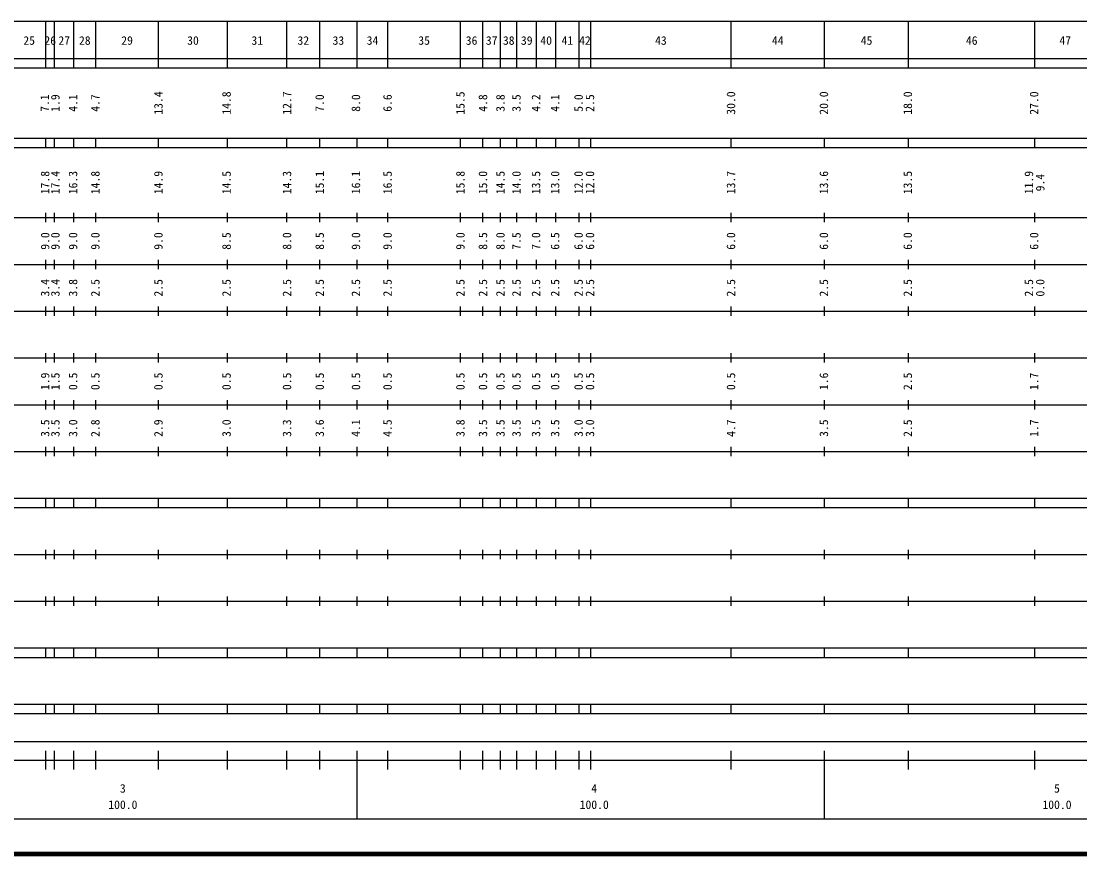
# Model space of a CAD drawing. Units: millimetres, scale not verified. Extents: x 40000 to 680000, y 20000 to 380000.
# Drawn here: x 296139 to 522628, y 20000 to 198000 of the extents above; entities that cross this region are included whole.
import ezdxf
from ezdxf.enums import TextEntityAlignment as Align

# ---------------------------------------------------------------- set-up
doc = ezdxf.new("R2010")
doc.units = ezdxf.units.MM
doc.header["$LTSCALE"] = 1000
doc.layers.add('M-TTL', color=2, linetype='Continuous', lineweight=140)
doc.layers.add('M-TTL-BAND', color=7, linetype='Continuous', lineweight=25)
doc.styles.add('ＭＳ ゴシック', font='')
doc.styles.get('ＭＳ ゴシック').set_extended_font_data('MS Gothic')

msp = doc.modelspace()

# ---------------------------------------------------------------- linework, layer by layer
at = {"layer": 'M-TTL'}
msp.add_line((40000, 20000), (680000, 20000), dxfattribs=at)
at = {"layer": 'M-TTL-BAND'}
for p, q in [((68000, 198000), (579000, 198000)), ((301400, 188000), (301400, 198000)), ((303300, 188000), (303300, 198000)), ((307400, 188000), (307400, 198000)), ((312100, 188000), (312100, 198000)), ((325500, 188000), (325500, 198000)), ((340300, 188000), (340300, 198000)), ((353000, 188000), (353000, 198000)), ((360000, 188000), (360000, 198000)), ((368000, 188000), (368000, 198000)), ((374600, 188000), (374600, 198000)), ((390100, 188000), (390100, 198000)), ((394900, 188000), (394900, 198000)), ((398700, 188000), (398700, 198000)), ((402200, 188000), (402200, 198000)), ((406400, 188000), (406400, 198000)), ((410500, 188000), (410500, 198000)), ((415500, 188000), (415500, 198000)), ((418000, 188000), (418000, 198000)), ((448000, 188000), (448000, 198000)), ((468000, 188000), (468000, 198000)), ((486000, 188000), (486000, 198000)), ((513000, 188000), (513000, 198000)), ((40000, 190000), (579000, 190000)), ((40000, 188000), (579000, 188000)), ((40000, 173000), (579000, 173000)), ((301400, 171000), (301400, 173000)), ((303300, 171000), (303300, 173000)), ((307400, 171000), (307400, 173000)), ((312100, 171000), (312100, 173000)), ((325500, 171000), (325500, 173000)), ((340300, 171000), (340300, 173000)), ((353000, 171000), (353000, 173000)), ((360000, 171000), (360000, 173000)), ((368000, 171000), (368000, 173000)), ((374600, 171000), (374600, 173000)), ((390100, 171000), (390100, 173000)), ((394900, 171000), (394900, 173000)), ((398700, 171000), (398700, 173000)), ((402200, 171000), (402200, 173000)), ((406400, 171000), (406400, 173000)), ((410500, 171000), (410500, 173000)), ((415500, 171000), (415500, 173000)), ((418000, 171000), (418000, 173000)), ((448000, 171000), (448000, 173000)), ((468000, 171000), (468000, 173000)), ((486000, 171000), (486000, 173000)), ((513000, 171000), (513000, 173000)), ((40000, 171000), (579000, 171000)), ((301400, 155000), (301400, 157000)), ((303300, 155000), (303300, 157000)), ((307400, 155000), (307400, 157000)), ((312100, 155000), (312100, 157000)), ((325500, 155000), (325500, 157000)), ((340300, 155000), (340300, 157000)), ((353000, 155000), (353000, 157000)), ((360000, 155000), (360000, 157000)), ((368000, 155000), (368000, 157000)), ((374600, 155000), (374600, 157000)), ((390100, 155000), (390100, 157000)), ((394900, 155000), (394900, 157000)), ((398700, 155000), (398700, 157000)), ((402200, 155000), (402200, 157000)), ((406400, 155000), (406400, 157000)), ((410500, 155000), (410500, 157000)), ((415500, 155000), (415500, 157000)), ((418000, 155000), (418000, 157000)), ((448000, 155000), (448000, 157000)), ((468000, 155000), (468000, 157000)), ((486000, 155000), (486000, 157000)), ((513000, 155000), (513000, 157000)), ((40000, 156000), (579000, 156000)), ((46000, 146000), (579000, 146000)), ((301400, 145000), (301400, 147000)), ((303300, 145000), (303300, 147000)), ((307400, 145000), (307400, 147000)), ((312100, 145000), (312100, 147000)), ((325500, 145000), (325500, 147000)), ((340300, 145000), (340300, 147000)), ((353000, 145000), (353000, 147000)), ((360000, 145000), (360000, 147000)), ((368000, 145000), (368000, 147000)), ((374600, 145000), (374600, 147000)), ((390100, 145000), (390100, 147000)), ((394900, 145000), (394900, 147000)), ((398700, 145000), (398700, 147000)), ((402200, 145000), (402200, 147000)), ((406400, 145000), (406400, 147000)), ((410500, 145000), (410500, 147000)), ((415500, 145000), (415500, 147000)), ((418000, 145000), (418000, 147000)), ((448000, 145000), (448000, 147000)), ((468000, 145000), (468000, 147000)), ((486000, 145000), (486000, 147000)), ((513000, 145000), (513000, 147000)), ((52000, 136000), (579000, 136000)), ((301400, 135000), (301400, 137000)), ((303300, 135000), (303300, 137000)), ((307400, 135000), (307400, 137000)), ((312100, 135000), (312100, 137000)), ((325500, 135000), (325500, 137000)), ((340300, 135000), (340300, 137000)), ((353000, 135000), (353000, 137000)), ((360000, 135000), (360000, 137000)), ((368000, 135000), (368000, 137000)), ((374600, 135000), (374600, 137000)), ((390100, 135000), (390100, 137000)), ((394900, 135000), (394900, 137000)), ((398700, 135000), (398700, 137000)), ((402200, 135000), (402200, 137000)), ((406400, 135000), (406400, 137000)), ((410500, 135000), (410500, 137000)), ((415500, 135000), (415500, 137000)), ((418000, 135000), (418000, 137000)), ((448000, 135000), (448000, 137000)), ((468000, 135000), (468000, 137000)), ((486000, 135000), (486000, 137000)), ((513000, 135000), (513000, 137000)), ((301400, 125000), (301400, 127000)), ((303300, 125000), (303300, 127000)), ((307400, 125000), (307400, 127000)), ((312100, 125000), (312100, 127000)), ((325500, 125000), (325500, 127000)), ((340300, 125000), (340300, 127000)), ((353000, 125000), (353000, 127000)), ((360000, 125000), (360000, 127000)), ((368000, 125000), (368000, 127000)), ((374600, 125000), (374600, 127000)), ((390100, 125000), (390100, 127000)), ((394900, 125000), (394900, 127000)), ((398700, 125000), (398700, 127000)), ((402200, 125000), (402200, 127000)), ((406400, 125000), (406400, 127000)), ((410500, 125000), (410500, 127000)), ((415500, 125000), (415500, 127000)), ((418000, 125000), (418000, 127000)), ((448000, 125000), (448000, 127000)), ((468000, 125000), (468000, 127000)), ((486000, 125000), (486000, 127000)), ((513000, 125000), (513000, 127000)), ((46000, 126000), (579000, 126000)), ((52000, 116000), (579000, 116000)), ((301400, 115000), (301400, 117000)), ((303300, 115000), (303300, 117000)), ((307400, 115000), (307400, 117000)), ((312100, 115000), (312100, 117000)), ((325500, 115000), (325500, 117000)), ((340300, 115000), (340300, 117000)), ((353000, 115000), (353000, 117000)), ((360000, 115000), (360000, 117000)), ((368000, 115000), (368000, 117000)), ((374600, 115000), (374600, 117000)), ((390100, 115000), (390100, 117000)), ((394900, 115000), (394900, 117000)), ((398700, 115000), (398700, 117000)), ((402200, 115000), (402200, 117000)), ((406400, 115000), (406400, 117000)), ((410500, 115000), (410500, 117000)), ((415500, 115000), (415500, 117000)), ((418000, 115000), (418000, 117000)), ((448000, 115000), (448000, 117000)), ((468000, 115000), (468000, 117000)), ((486000, 115000), (486000, 117000)), ((513000, 115000), (513000, 117000)), ((301400, 105000), (301400, 107000)), ((303300, 105000), (303300, 107000)), ((307400, 105000), (307400, 107000)), ((312100, 105000), (312100, 107000)), ((325500, 105000), (325500, 107000)), ((340300, 105000), (340300, 107000)), ((353000, 105000), (353000, 107000)), ((360000, 105000), (360000, 107000)), ((368000, 105000), (368000, 107000)), ((374600, 105000), (374600, 107000)), ((390100, 105000), (390100, 107000)), ((394900, 105000), (394900, 107000)), ((398700, 105000), (398700, 107000)), ((402200, 105000), (402200, 107000)), ((406400, 105000), (406400, 107000)), ((410500, 105000), (410500, 107000)), ((415500, 105000), (415500, 107000)), ((418000, 105000), (418000, 107000)), ((448000, 105000), (448000, 107000)), ((468000, 105000), (468000, 107000)), ((486000, 105000), (486000, 107000)), ((513000, 105000), (513000, 107000)), ((56750, 106000), (579000, 106000)), ((56750, 96000), (579000, 96000)), ((301400, 94000), (301400, 96000)), ((303300, 94000), (303300, 96000)), ((307400, 94000), (307400, 96000)), ((312100, 94000), (312100, 96000)), ((325500, 94000), (325500, 96000)), ((340300, 94000), (340300, 96000)), ((353000, 94000), (353000, 96000)), ((360000, 94000), (360000, 96000)), ((368000, 94000), (368000, 96000)), ((374600, 94000), (374600, 96000)), ((390100, 94000), (390100, 96000)), ((394900, 94000), (394900, 96000)), ((398700, 94000), (398700, 96000)), ((402200, 94000), (402200, 96000)), ((406400, 94000), (406400, 96000)), ((410500, 94000), (410500, 96000)), ((415500, 94000), (415500, 96000)), ((418000, 94000), (418000, 96000)), ((448000, 94000), (448000, 96000)), ((468000, 94000), (468000, 96000)), ((486000, 94000), (486000, 96000)), ((513000, 94000), (513000, 96000)), ((40000, 94000), (579000, 94000)), ((49000, 84000), (579000, 84000)), ((301400, 83000), (301400, 85000)), ((303300, 83000), (303300, 85000)), ((307400, 83000), (307400, 85000)), ((312100, 83000), (312100, 85000)), ((325500, 83000), (325500, 85000)), ((340300, 83000), (340300, 85000)), ((353000, 83000), (353000, 85000)), ((360000, 83000), (360000, 85000)), ((368000, 83000), (368000, 85000)), ((374600, 83000), (374600, 85000)), ((390100, 83000), (390100, 85000)), ((394900, 83000), (394900, 85000)), ((398700, 83000), (398700, 85000)), ((402200, 83000), (402200, 85000)), ((406400, 83000), (406400, 85000)), ((410500, 83000), (410500, 85000)), ((415500, 83000), (415500, 85000)), ((418000, 83000), (418000, 85000)), ((448000, 83000), (448000, 85000)), ((468000, 83000), (468000, 85000)), ((486000, 83000), (486000, 85000)), ((513000, 83000), (513000, 85000)), ((301400, 73000), (301400, 75000)), ((303300, 73000), (303300, 75000)), ((307400, 73000), (307400, 75000)), ((312100, 73000), (312100, 75000)), ((325500, 73000), (325500, 75000)), ((340300, 73000), (340300, 75000)), ((353000, 73000), (353000, 75000)), ((360000, 73000), (360000, 75000)), ((368000, 73000), (368000, 75000)), ((374600, 73000), (374600, 75000)), ((390100, 73000), (390100, 75000)), ((394900, 73000), (394900, 75000)), ((398700, 73000), (398700, 75000)), ((402200, 73000), (402200, 75000)), ((406400, 73000), (406400, 75000)), ((410500, 73000), (410500, 75000)), ((415500, 73000), (415500, 75000)), ((418000, 73000), (418000, 75000)), ((448000, 73000), (448000, 75000)), ((468000, 73000), (468000, 75000)), ((486000, 73000), (486000, 75000)), ((513000, 73000), (513000, 75000)), ((40000, 74000), (579000, 74000)), ((40000, 64000), (579000, 64000)), ((301400, 62000), (301400, 64000)), ((303300, 62000), (303300, 64000)), ((307400, 62000), (307400, 64000)), ((312100, 62000), (312100, 64000)), ((325500, 62000), (325500, 64000)), ((340300, 62000), (340300, 64000)), ((353000, 62000), (353000, 64000)), ((360000, 62000), (360000, 64000)), ((368000, 62000), (368000, 64000)), ((374600, 62000), (374600, 64000)), ((390100, 62000), (390100, 64000)), ((394900, 62000), (394900, 64000)), ((398700, 62000), (398700, 64000)), ((402200, 62000), (402200, 64000)), ((406400, 62000), (406400, 64000)), ((410500, 62000), (410500, 64000)), ((415500, 62000), (415500, 64000)), ((418000, 62000), (418000, 64000)), ((448000, 62000), (448000, 64000)), ((468000, 62000), (468000, 64000)), ((486000, 62000), (486000, 64000)), ((513000, 62000), (513000, 64000)), ((55250, 62000), (579000, 62000)), ((40000, 50000), (579000, 50000)), ((55250, 52000), (579000, 52000)), ((301400, 50000), (301400, 52000)), ((303300, 50000), (303300, 52000)), ((307400, 50000), (307400, 52000)), ((312100, 50000), (312100, 52000)), ((325500, 50000), (325500, 52000)), ((340300, 50000), (340300, 52000)), ((353000, 50000), (353000, 52000)), ((360000, 50000), (360000, 52000)), ((368000, 50000), (368000, 52000)), ((374600, 50000), (374600, 52000)), ((390100, 50000), (390100, 52000)), ((394900, 50000), (394900, 52000)), ((398700, 50000), (398700, 52000)), ((402200, 50000), (402200, 52000)), ((406400, 50000), (406400, 52000)), ((410500, 50000), (410500, 52000)), ((415500, 50000), (415500, 52000)), ((418000, 50000), (418000, 52000)), ((448000, 50000), (448000, 52000)), ((468000, 50000), (468000, 52000)), ((486000, 50000), (486000, 52000)), ((513000, 50000), (513000, 52000)), ((71000, 44000), (566190, 44000)), ((301400, 38000), (301400, 42000)), ((303300, 38000), (303300, 42000)), ((307400, 38000), (307400, 42000)), ((312100, 38000), (312100, 42000)), ((325500, 38000), (325500, 42000)), ((340300, 38000), (340300, 42000)), ((353000, 38000), (353000, 42000)), ((360000, 38000), (360000, 42000)), ((368000, 27500), (368000, 42000)), ((374600, 38000), (374600, 42000)), ((390100, 38000), (390100, 42000)), ((394900, 38000), (394900, 42000)), ((398700, 38000), (398700, 42000)), ((402200, 38000), (402200, 42000)), ((406400, 38000), (406400, 42000)), ((410500, 38000), (410500, 42000)), ((415500, 38000), (415500, 42000)), ((418000, 38000), (418000, 42000)), ((448000, 38000), (448000, 42000)), ((468000, 27500), (468000, 42000)), ((486000, 38000), (486000, 42000)), ((513000, 38000), (513000, 42000)), ((40000, 40000), (579000, 40000)), ((68000, 27500), (579000, 27500))]:
    msp.add_line(p, q, dxfattribs=at)

# ---------------------------------------------------------------- texts
at = {"layer": 'M-TTL-BAND', "style": 'ＭＳ ゴシック'}
for s, p in [('25', (297850, 192405)), ('26', (302350, 192405)), ('27', (305350, 192405)), ('28', (309750, 192405)), ('29', (318800, 192405)), ('30', (332900, 192405)), ('31', (346650, 192405)), ('32', (356500, 192405)), ('33', (364000, 192405)), ('34', (371300, 192405)), ('35', (382350, 192405)), ('36', (392500, 192405)), ('37', (396800, 192405)), ('38', (400450, 192405)), ('39', (404300, 192405)), ('40', (408450, 192405)), ('41', (413000, 192405)), ('42', (416750, 192405)), ('43', (433000, 192405)), ('44', (458000, 192405)), ('45', (477000, 192405)), ('46', (499500, 192405)), ('47', (519500, 192405)), ('3', (317892, 32523)), ('4', (418739, 32523)), ('5', (517742, 32523)), ('100.0', (317892, 29033)), ('100.0', (418739, 29033)), ('100.0', (517742, 29033))]:
    msp.add_text(s, height=1833, dxfattribs=at).set_placement(p, align=Align.BOTTOM_CENTER)
for s, p in [('7.1', (302635, 180500)), ('1.9', (304906, 180500)), ('4.1', (308692, 180500)), ('4.7', (313458, 180500)), ('13.4', (326950, 180500)), ('14.8', (341526, 180500)), ('12.7', (354461, 180500)), ('7.0', (361456, 180500)), ('8.0', (369207, 180500)), ('6.6', (375973, 180500)), ('15.5', (391556, 180500)), ('4.8', (396384, 180500)), ('3.8', (400126, 180500)), ('3.5', (403552, 180500)), ('4.2', (407736, 180500)), ('4.1', (411820, 180500)), ('5.0', (416838, 180500)), ('2.5', (419277, 180500)), ('30.0', (449447, 180500)), ('20.0', (469321, 180500)), ('18.0', (487269, 180500)), ('27.0', (514297, 180500)), ('17.8', (302717, 163500)), ('17.4', (304906, 163500)), ('16.3', (308692, 163500)), ('14.8', (313458, 163500)), ('14.9', (326950, 163500)), ('14.5', (341526, 163500)), ('14.3', (354461, 163500)), ('15.1', (361456, 163500)), ('16.1', (369207, 163500)), ('16.5', (375973, 163500)), ('15.8', (391556, 163500)), ('15.0', (396384, 163500)), ('14.5', (400126, 163500)), ('14.0', (403552, 163500)), ('13.5', (407736, 163500)), ('13.0', (411820, 163500)), ('12.0', (416838, 163500)), ('12.0', (419277, 163500)), ('13.7', (449447, 163500)), ('13.6', (469321, 163500)), ('13.5', (487269, 163500)), ('11.9', (513189, 163500)), ('9.4', (515609, 163500)), ('9.0', (302717, 151000)), ('9.0', (304906, 151000)), ('9.0', (308692, 151000)), ('9.0', (313458, 151000)), ('9.0', (326950, 151000)), ('8.5', (341526, 151000)), ('8.0', (354461, 151000)), ('8.5', (361456, 151000)), ('9.0', (369207, 151000)), ('9.0', (375973, 151000)), ('9.0', (391556, 151000)), ('8.5', (396384, 151000)), ('8.0', (400126, 151000)), ('7.5', (403552, 151000)), ('7.0', (407736, 151000)), ('6.5', (411820, 151000)), ('6.0', (416838, 151000)), ('6.0', (419277, 151000)), ('6.0', (449447, 151000)), ('6.0', (469321, 151000)), ('6.0', (487269, 151000)), ('6.0', (514297, 151000)), ('3.4', (302717, 141000)), ('3.4', (304906, 141000)), ('3.8', (308692, 141000)), ('2.5', (313458, 141000)), ('2.5', (326950, 141000)), ('2.5', (341526, 141000)), ('2.5', (354461, 141000)), ('2.5', (361456, 141000)), ('2.5', (369207, 141000)), ('2.5', (375973, 141000)), ('2.5', (391556, 141000)), ('2.5', (396384, 141000)), ('2.5', (400126, 141000)), ('2.5', (403552, 141000)), ('2.5', (407736, 141000)), ('2.5', (411820, 141000)), ('2.5', (416838, 141000)), ('2.5', (419277, 141000)), ('2.5', (449447, 141000)), ('2.5', (469321, 141000)), ('2.5', (487269, 141000)), ('2.5', (513189, 141000)), ('0.0', (515609, 141000)), ('1.9', (302717, 121000)), ('1.5', (304906, 121000)), ('0.5', (308692, 121000)), ('0.5', (313458, 121000)), ('0.5', (326950, 121000)), ('0.5', (341526, 121000)), ('0.5', (354461, 121000)), ('0.5', (361456, 121000)), ('0.5', (369207, 121000)), ('0.5', (375973, 121000)), ('0.5', (391556, 121000)), ('0.5', (396384, 121000)), ('0.5', (400126, 121000)), ('0.5', (403552, 121000)), ('0.5', (407736, 121000)), ('0.5', (411820, 121000)), ('0.5', (416838, 121000)), ('0.5', (419277, 121000)), ('0.5', (449447, 121000)), ('1.6', (469321, 121000)), ('2.5', (487269, 121000)), ('1.7', (514297, 121000)), ('3.5', (302717, 111000)), ('3.5', (304906, 111000)), ('3.0', (308692, 111000)), ('2.8', (313458, 111000)), ('2.9', (326950, 111000)), ('3.0', (341526, 111000)), ('3.3', (354461, 111000)), ('3.6', (361456, 111000)), ('4.1', (369207, 111000)), ('4.5', (375973, 111000)), ('3.8', (391556, 111000)), ('3.5', (396384, 111000)), ('3.5', (400126, 111000)), ('3.5', (403552, 111000)), ('3.5', (407736, 111000)), ('3.5', (411820, 111000)), ('3.0', (416838, 111000)), ('3.0', (419277, 111000)), ('4.7', (449447, 111000)), ('3.5', (469321, 111000)), ('2.5', (487269, 111000)), ('1.7', (514297, 111000))]:
    msp.add_text(s, height=1833, rotation=90, dxfattribs=at).set_placement(p, align=Align.BOTTOM_CENTER)

doc.saveas('drawing.dxf')
